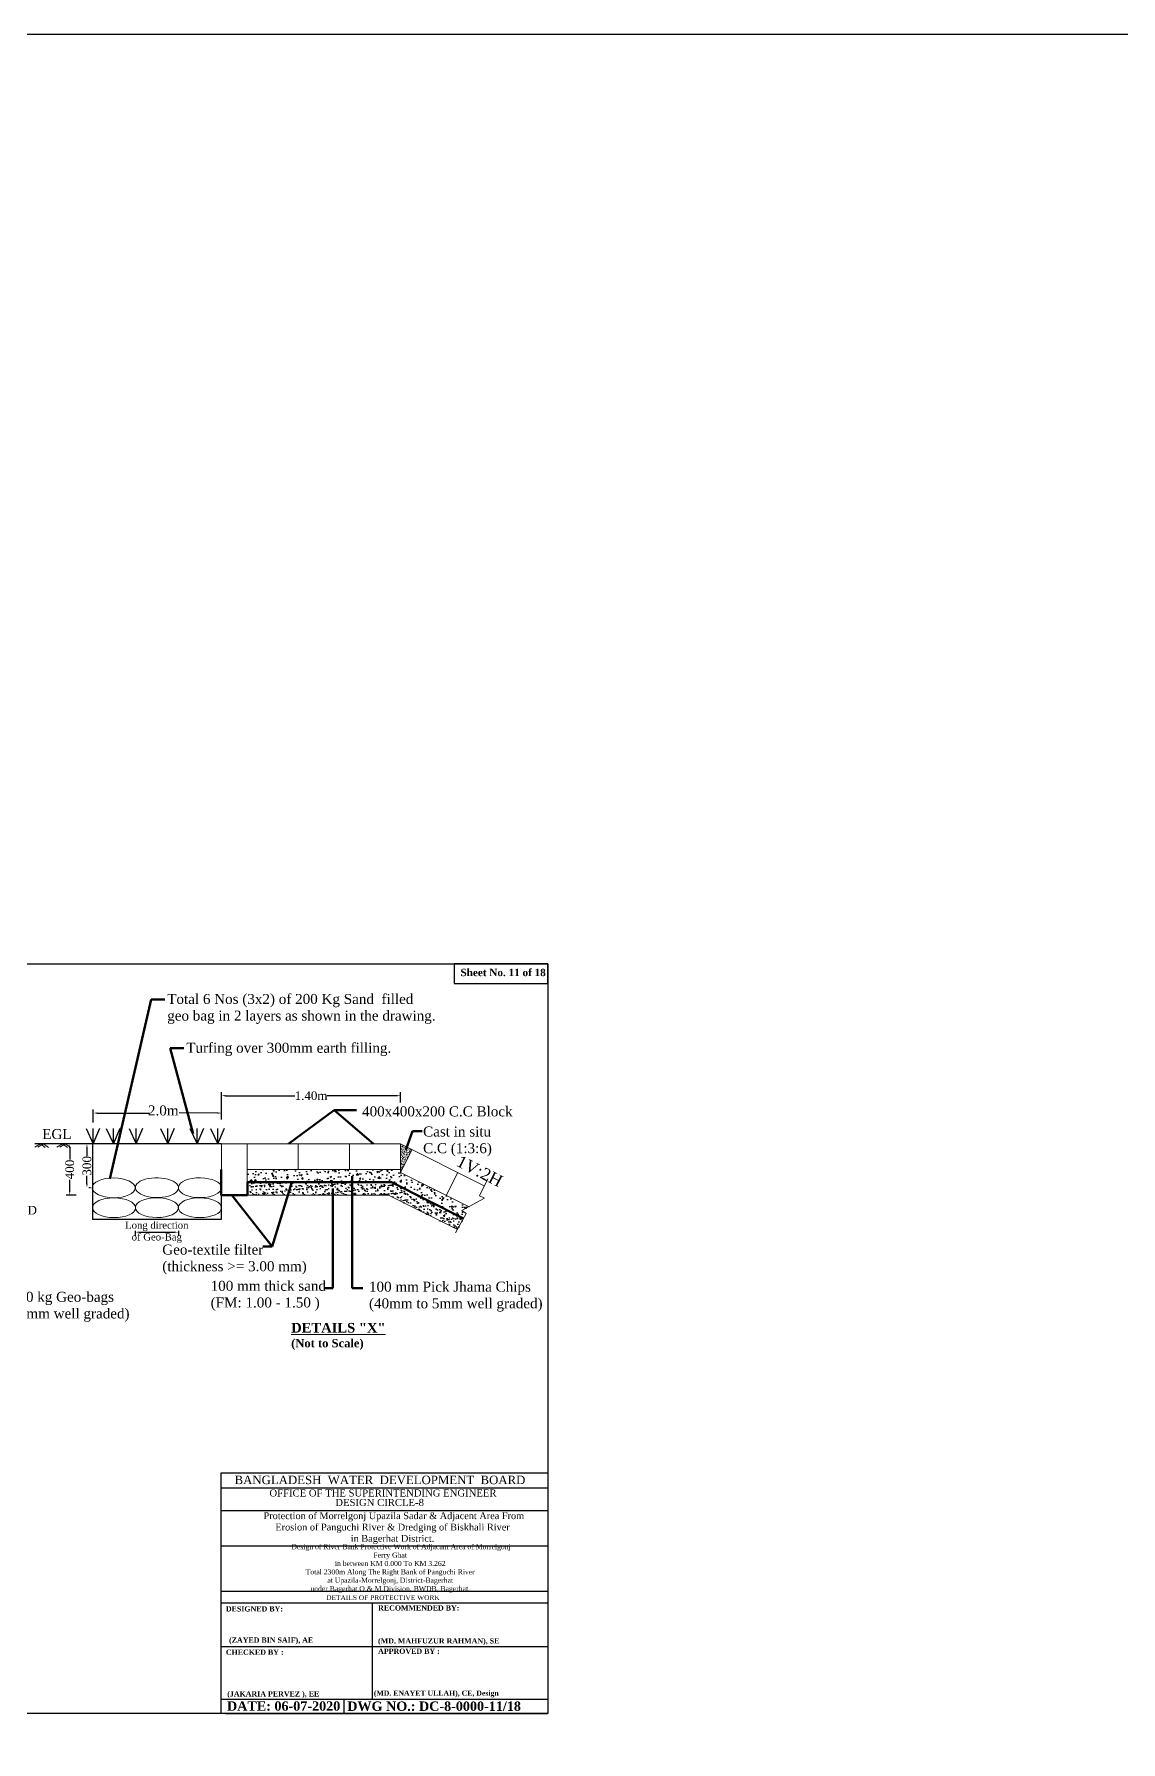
# Model space of a CAD drawing. Header units: metres. Extents: x -2434 to 11656, y -15288 to 8109.
# Drawn here: x 2170.6 to 2282.8, y -14074.8 to -13898.6 of the extents above; entities that cross this region are included whole.
import ezdxf
from ezdxf.enums import TextEntityAlignment as Align

# ---------------------------------------------------------------- set-up
doc = ezdxf.new("R2010")
doc.units = ezdxf.units.M
doc.layers.add('Layer1', color=7, linetype='Continuous', lineweight=13)
doc.layers.add('LINE', color=7, linetype='Continuous')
doc.styles.add('Kazi_T_H', font='timesbd.ttf')
doc.styles.get("Standard").update_dxf_attribs({"font": 'times.ttf'})
doc.dimstyles.get("Standard").update_dxf_attribs({"dimtxt": 0.5, "dimasz": 0.4075, "dimexe": 0.364, "dimexo": 0.219, "dimgap": 0.09, "dimtad": 0, "dimdec": 0, "dimlfac": 1000, "dimzin": 0, "dimdsep": 46, "dimtxsty": 'Standard', "dimcen": 0.09, "dimadec": 0, "dimazin": 0, "dimtfac": 1, "dimtdec": 0, "dimtofl": 0, "dimtmove": 0, "dimatfit": 3, "dimfxl": 1, "dimtolj": 1, "dimtzin": 0, "dimarcsym": 0})

# ---------------------------------------------------------------- blocks, each defined once
blk = doc.blocks.new('*D1552')
at = {"layer": 'Defpoints', "color": 0, "lineweight": -3, "ltscale": 0.5}
for p in [(2208.48, -14008.15), (2208.48, -14009.07), (2190, -14010.16)]:
    blk.add_point(p, dxfattribs=at)
at = {"layer": 'LINE', "color": 0, "lineweight": -2, "ltscale": 0.5}
for p, q in [((2190, -14009.94), (2190, -14007.79)), ((2190.41, -14008.15), (2197.57, -14008.15)), ((2208.07, -14008.15), (2200.91, -14008.15)), ((2208.48, -14008.85), (2208.48, -14007.79))]:
    blk.add_line(p, q, dxfattribs=at)
at = {"layer": 'LINE', "color": 0, "lineweight": -3, "ltscale": 0.5}
for points in [[(2190.41, -14008.08), (2190.41, -14008.22), (2190, -14008.15)], [(2208.07, -14008.08), (2208.07, -14008.22), (2208.48, -14008.15)]]:
    blk.add_solid(points, dxfattribs=at)
at = {"layer": 'LINE', "color": 0, "lineweight": 13, "ltscale": 0.5, "insert": (2199.24, -14008.15), "char_height": 0.5, "attachment_point": 5}
blk.add_mtext('\\A1;{\\H1.775x;1.40m}', dxfattribs=at)
blk = doc.blocks.new('*D1553')
at = {"layer": 'Defpoints', "color": 0, "lineweight": -3, "ltscale": 0.5}
for p in [(2174.32, -14013.13), (2175.2, -14013.13), (2175.2, -14018.41)]:
    blk.add_point(p, dxfattribs=at)
at = {"layer": 'LINE', "color": 0, "lineweight": -2, "ltscale": 0.5}
for p, q in [((2174.99, -14013.13), (2173.95, -14013.13)), ((2174.32, -14013.54), (2174.32, -14014.72)), ((2174.32, -14018), (2174.32, -14016.82)), ((2174.99, -14018.41), (2173.95, -14018.41))]:
    blk.add_line(p, q, dxfattribs=at)
at = {"layer": 'LINE', "color": 0, "lineweight": -3, "ltscale": 0.5}
for points in [[(2174.25, -14013.54), (2174.39, -14013.54), (2174.32, -14013.13)], [(2174.25, -14018), (2174.39, -14018), (2174.32, -14018.41)]]:
    blk.add_solid(points, dxfattribs=at)
at = {"layer": 'LINE', "color": 0, "lineweight": 13, "ltscale": 0.5, "insert": (2174.32, -14015.77), "char_height": 0.9, "attachment_point": 5, "rotation": 90}
blk.add_mtext('\\A1;400', dxfattribs=at)
blk = doc.blocks.new('*D1554')
at = {"layer": 'Defpoints', "color": 0, "lineweight": -3, "ltscale": 0.5}
for p in [(2181.09, -14018.47), (2185.54, -14018.5), (2185.54, -14022.24)]:
    blk.add_point(p, dxfattribs=at)
at = {"layer": 'LINE', "color": 0, "lineweight": -2, "ltscale": 0.5}
for p, q in [((2181.09, -14022.09), (2181.09, -14022.6)), ((2181.49, -14022.24), (2185.13, -14022.24)), ((2185.54, -14022.09), (2185.54, -14022.6))]:
    blk.add_line(p, q, dxfattribs=at)
at = {"layer": 'LINE', "color": 0, "lineweight": -3, "ltscale": 0.5}
for points in [[(2181.49, -14022.17), (2181.49, -14022.3), (2181.09, -14022.24)], [(2185.13, -14022.17), (2185.13, -14022.3), (2185.54, -14022.24)]]:
    blk.add_solid(points, dxfattribs=at)
at = {"layer": 'LINE', "color": 0, "lineweight": 13, "ltscale": 0.5, "insert": (2183.31, -14022.24), "char_height": 0.5, "attachment_point": 5}
blk.add_mtext('\\A1;{\\H1.464x;Long direction\\Pof Geo-Bag}', dxfattribs=at)
blk = doc.blocks.new('*D1551')
at = {"layer": 'Defpoints', "color": 0, "lineweight": -3, "ltscale": 0.5}
for p in [(2176.1, -14013.13), (2176.99, -14013.13), (2176.07, -14017.64)]:
    blk.add_point(p, dxfattribs=at)
at = {"layer": 'LINE', "color": 0, "lineweight": -2, "ltscale": 0.5}
for p, q in [((2176.77, -14013.13), (2175.74, -14013.13)), ((2176.1, -14013.54), (2176.1, -14014.35)), ((2176.1, -14017.24), (2176.1, -14016.42)), ((2176.29, -14017.64), (2176.47, -14017.64))]:
    blk.add_line(p, q, dxfattribs=at)
at = {"layer": 'LINE', "color": 0, "lineweight": -3, "ltscale": 0.5}
for points in [[(2176.03, -14013.54), (2176.17, -14013.54), (2176.1, -14013.13)], [(2176.03, -14017.24), (2176.17, -14017.24), (2176.1, -14017.64)]]:
    blk.add_solid(points, dxfattribs=at)
at = {"layer": 'LINE', "color": 0, "lineweight": 13, "ltscale": 0.5, "insert": (2176.1, -14015.39), "char_height": 0.9, "attachment_point": 5, "rotation": 90}
blk.add_mtext('\\A1;300', dxfattribs=at)

msp = doc.modelspace()

# ---------------------------------------------------------------- hatches: boundary and pattern name
at = {"linetype": 'ByBlock', "lineweight": 5, "ltscale": 0.5}
h = msp.add_hatch(dxfattribs=at)
h.set_pattern_fill('AR-CONC', color=256, scale=0.00132, style=0)
h.set_pattern_definition([(50, (2204.13598, -13956.48082), (0.24048376, -0.0210396), [0.025146, -0.276606]), (355, (2204.13598, -13956.48082), (-0.0465205, 0.2521948), [0.0201168, -0.2212848]), (100.451, (2204.15602, -13956.48257), (0.1939641, 0.231154), [0.0213708, -0.2350788]), (46.1842, (2204.13598, -13956.41376), (0.3578243, -0.0554959), [0.037719, -0.414909]), (96.6356, (2204.1658, -13956.4184), (0.3133736, 0.3266017), [0.0320562, -0.3526182]), (351.184, (2204.136, -13956.41376), (0.313374, 0.3266012), [0.0301752, -0.3319272]), (21, (2204.1695, -13956.43052), (0.20013164, -0.1349905), [0.025146, -0.276606]), (326, (2204.1695, -13956.43052), (0.0815787, 0.2431281), [0.0201168, -0.2212848]), (71.4514, (2204.18619, -13956.44177), (0.2817098, 0.1081382), [0.0213708, -0.2350788]), (37.5, (2204.13598, -13956.48082), (0.00407696, 0.11161265), [0, -0.21860256, 0, -0.2246376, 0, -0.222123]), (7.5, (2204.13598, -13956.48082), (0.08820195, 0.13223836), [0, -0.12807696, 0, -0.21357336, 0, -0.0846582]), (327.5, (2204.06121, -13956.48082), (0.17897959, -0.00756194), [0, -0.08382, 0, -0.2615184, 0, -0.3470148]), (317.5, (2204.02769, -13956.48082), (0.1955305, 0.03356297), [0, -0.108966, 0, -0.17367504, 0, -0.2464308])])
h.paths.add_polyline_path([(2209.660059, -14013.718434), (2208.479415, -14013.128112), (2208.479415, -14015.768112), (2208.479415, -14016.079722)])
at = {"linetype": 'Continuous', "lineweight": -3, "ltscale": 0.5}
h = msp.add_hatch(dxfattribs=at)
h.set_pattern_fill('AR-CONC', color=0, scale=0.0083, style=0)
h.set_pattern_definition([(50, (1974.9325, -14023.6984), (1.512133, -0.1322944), [0.158115, -1.739265]), (355, (1974.9325, -14023.6984), (-0.292515, 1.58577), [0.126492, -1.391412]), (100.451, (1975.0585, -14023.7094), (1.219623, 1.4534685), [0.134377, -1.478147]), (46.1842, (1974.9325, -14023.2768), (2.249956, -0.348951), [0.237173, -2.608897]), (96.6356, (1975.12, -14023.3059), (1.970455, 2.053632), [0.201566, -2.21722]), (351.184, (1974.9325, -14023.2768), (1.970458, 2.053628), [0.189738, -2.087118]), (21, (1975.1433, -14023.3822), (1.2584035, -0.848804), [0.158115, -1.739265]), (326, (1975.1433, -14023.3822), (0.512957, 1.52876), [0.126492, -1.391412]), (71.4514, (1975.2482, -14023.4529), (1.771357, 0.67996), [0.134377, -1.478147]), (37.5, (1974.9325, -14023.6984), (0.0256354, 0.7018068), [0, -1.3745464, 0, -1.412494, 0, -1.3966825]), (7.5, (1974.9325, -14023.6984), (0.5546032, 0.8314988), [0, -0.8053324, 0, -1.3429234, 0, -0.5323205]), (327.5, (1974.46234, -14023.6984), (1.125402, -0.0475486), [0, -0.52705, 0, -1.644396, 0, -2.181987]), (317.5, (1974.2515, -14023.6984), (1.2294722, 0.21104), [0, -0.685165, 0, -1.0920476, 0, -1.549527])])
h.paths.add_polyline_path([(2208.479415, -14016.079722), (2208.479415, -14015.768112), (2192.639415, -14015.768112), (2192.639415, -14017.088112), (2207.544586, -14017.088112), (2214.983182, -14020.807411), (2215.261536, -14020.304333), (2214.811008, -14020.013079), (2215.545683, -14019.612856)])
h = msp.add_hatch(dxfattribs=at)
h.set_pattern_fill('AR-SAND', color=0, scale=0.0132, style=0)
h.set_pattern_definition([(37.5, (1974.93247, -14023.6984), (-0.0211204, 0.6460255), [0, -0.5096256, 0, -0.569976, 0, -0.54483]), (7.5, (1974.9325, -14023.6984), (0.5933707, 0.946209), [0, -0.2749296, 0, -0.4593336, 0, -0.176022]), (327.5, (1974.5201, -14023.6984), (1.0441099, 0.0018971), [0, -0.16764, 0, -0.603504, 0, -0.787908]), (317.5, (1974.5201, -14023.6984), (1.0078945, 0.2942667), [0, -0.08382, 0, -0.3956304, 0, -0.452628])])
h.paths.add_polyline_path([(2207.544586, -14017.088112), (2192.660409, -14017.088112), (2192.660409, -14018.408112), (2207.232976, -14018.408112), (2214.343567, -14021.963408), (2214.983182, -14020.807411)])

# ---------------------------------------------------------------- linework, layer by layer
at = {"color": 0, "lineweight": -3, "ltscale": 0.5}
for p, q in [((2176.751129, -14010.912845), (2176.751129, -14009.576454)), ((2177.158629, -14009.940454), (2182.546267, -14009.940454)), ((2189.591915, -14009.940454), (2185.60802, -14009.915805)), ((2189.999415, -14010.598631), (2189.999415, -14009.576454)), ((2176.661884, -14013.128112), (2176.661884, -14020.917903)), ((2189.966856, -14018.427897), (2189.966856, -14020.917903)), ((2189.966856, -14020.917903), (2176.661884, -14020.917903))]:
    msp.add_line(p, q, dxfattribs=at)
at = {"color": 0, "linetype": 'Continuous', "lineweight": -3, "ltscale": 0.5}
for p, q in [((2176.004217, -14011.528524), (2176.751129, -14013.128112)), ((2176.751129, -14013.128112), (2177.438849, -14011.515571)), ((2176.751129, -14013.128112), (2176.751129, -14011.533011)), ((2178.087718, -14011.528524), (2178.83463, -14013.128112)), ((2178.83463, -14013.128112), (2179.52235, -14011.515571)), ((2178.83463, -14013.128112), (2178.83463, -14011.533011)), ((2180.450641, -14011.528524), (2181.197553, -14013.128112)), ((2181.197553, -14013.128112), (2181.885273, -14011.515571)), ((2181.197553, -14013.128112), (2181.197553, -14011.533011)), ((2183.696213, -14011.528524), (2184.443125, -14013.128112)), ((2184.443125, -14013.128112), (2185.130844, -14011.515571)), ((2184.443125, -14013.128112), (2184.443125, -14011.533011)), ((2186.715239, -14011.528524), (2187.462151, -14013.128112)), ((2187.462151, -14013.128112), (2188.14987, -14011.515571)), ((2187.462151, -14013.128112), (2187.462151, -14011.533011)), ((2188.8616, -14011.528524), (2189.608512, -14013.128112)), ((2189.608512, -14013.128112), (2190.296232, -14011.515571)), ((2189.608512, -14013.128112), (2189.608512, -14011.533011)), ((2189.999415, -14013.128112), (2170.707489, -14013.128112))]:
    msp.add_line(p, q, dxfattribs=at)
at = {"linetype": 'ByBlock', "lineweight": 13, "ltscale": 0.5}
for p, q in [((2208.479415, -14013.128112), (2189.999415, -14013.128112)), ((2217.127, -14017.451905), (2208.479415, -14013.128112)), ((2208.479415, -14015.768112), (2192.639415, -14015.768112)), ((2215.545683, -14019.612856), (2208.479415, -14016.079722)), ((2207.232976, -14018.408112), (2192.660409, -14018.408112)), ((2214.343567, -14021.963408), (2207.232976, -14018.408112))]:
    msp.add_line(p, q, dxfattribs=at)
at = {"linetype": 'ByBlock', "lineweight": 18, "ltscale": 0.5}
for p, q in [((2189.999415, -14013.128112), (2189.999415, -14018.408112)), ((2192.639415, -14013.128112), (2192.639415, -14018.408112)), ((2197.919415, -14013.128112), (2197.919415, -14015.768112)), ((2203.199415, -14013.128112), (2203.199415, -14015.768112)), ((2208.479415, -14013.128112), (2208.479415, -14015.768112)), ((2208.479415, -14016.079722), (2209.660059, -14013.718434)), ((2208.479415, -14015.768112), (2208.479415, -14016.079722)), ((2213.20199, -14018.44101), (2214.382634, -14016.079722))]:
    msp.add_line(p, q, dxfattribs=at)
at = {"linetype": 'ByBlock', "lineweight": 60, "ltscale": 0.5}
for p, q in [((2189.966856, -14015.773565), (2189.966856, -14018.427897)), ((2189.966856, -14018.427897), (2192.660409, -14018.427897)), ((2207.544586, -14017.088112), (2192.660409, -14017.088112)), ((2192.660409, -14018.427897), (2192.660409, -14017.088112)), ((2214.983182, -14020.807411), (2207.544586, -14017.088112))]:
    msp.add_line(p, q, dxfattribs=at)
at = {"linetype": 'ByBlock', "lineweight": 30, "ltscale": 0.5}
for p in [(2223.68276, -14049.800958), (2190.398635, -14071.905823)]:
    msp.add_line(p, (2223.68276, -14071.905823), dxfattribs=at)
at = {"color": 0, "lineweight": -3, "ltscale": 0.5}
msp.add_lwpolyline([(-254.448511, -13898.58967), (3621.057254, -13898.58967), (3621.057254, -14191.821671), (-254.448511, -14191.821671)], close=True, dxfattribs=at)
at = {"color": 7, "lineweight": 30, "ltscale": 0.18}
msp.add_lwpolyline([(2223.68276, -13994.544078), (2214.027936, -13994.544078), (2214.027936, -13996.569443), (2223.68276, -13996.569443)], close=True, dxfattribs=at)
at = {"linetype": 'ByBlock', "lineweight": 18, "ltscale": 0.5}
for points in [[(2170.703092, -14013.448581), (2171.297259, -14013.128112), (2171.798576, -14013.513483)], [(2171.020841, -14013.448581), (2171.615008, -14013.128112), (2172.116325, -14013.513483)], [(2172.984701, -14013.448581), (2173.578868, -14013.128112), (2174.080185, -14013.513483)], [(2173.302449, -14013.448581), (2173.896616, -14013.128112), (2174.397934, -14013.513483)], [(2214.148264, -14022.316386), (2215.261536, -14020.304333), (2214.811008, -14020.013079), (2217.14366, -14018.742339), (2216.613503, -14018.47759), (2217.488271, -14016.730286)]]:
    msp.add_lwpolyline(points, dxfattribs=at)
at = {"color": 0, "lineweight": -3, "ltscale": 0.5}
for points in [[(2177.158629, -14009.872538), (2177.158629, -14010.008371), (2176.751129, -14009.940454)], [(2189.591915, -14009.872538), (2189.591915, -14010.008371), (2189.999415, -14009.940454)]]:
    msp.add_solid(points, dxfattribs=at)
at = {"layer": 'Layer1', "color": 7, "lineweight": 30}
msp.add_lwpolyline([(2200.040618, -14071.905823), (2112.583679, -14071.905823), (2112.583679, -13994.544078), (2223.68276, -13994.544078), (2223.68276, -14055.429013), (2223.68276, -14069.383593), (2223.68276, -14071.905823)], close=True, dxfattribs=at)
at = {"layer": 'LINE', "color": 0, "linetype": 'ByBlock', "lineweight": 30, "ltscale": 0.5}
for p, q in [((2223.68276, -14047.122551), (2189.930481, -14047.122551)), ((2189.930481, -14047.122551), (2189.930481, -14071.905823)), ((2223.68276, -14048.643927), (2189.930481, -14048.643927)), ((2223.68276, -14051.0056), (2189.930481, -14051.0056)), ((2223.68276, -14054.625378), (2189.930481, -14054.625378)), ((2223.68276, -14059.313599), (2189.930481, -14059.313599)), ((2223.68276, -14060.538464), (2189.930481, -14060.538464)), ((2205.585765, -14070.450405), (2205.585765, -14060.538464)), ((2189.930481, -14065.004929), (2223.68276, -14065.004929)), ((2189.930481, -14070.450405), (2223.68276, -14070.450405)), ((2202.649709, -14071.905823), (2202.649709, -14070.450405))]:
    msp.add_line(p, q, dxfattribs=at)
at = {"layer": 'LINE', "color": 7, "lineweight": 9, "ltscale": 0.5}
for centre in [(2178.857712, -14017.65868), (2178.885408, -14019.715001), (2183.319482, -14019.704839), (2187.755919, -14019.708784)]:
    msp.add_ellipse(centre, major_axis=(-2.224494, 0.014562), ratio=0.4596705317, dxfattribs=at)
for centre, start_param, end_param in [((2183.319482, -14017.64385), -0.0611163992, 6.222068908), ((2187.755919, -14017.647795), 0.0869224359, 6.2208742974)]:
    msp.add_ellipse(centre, major_axis=(-2.224494, 0.014562), ratio=0.4596705317, start_param=start_param, end_param=end_param, dxfattribs=at)

# ---------------------------------------------------------------- texts
at = {"color": 7, "lineweight": 30, "ltscale": 0.18, "insert": (2214.664942, -13995.048248), "char_height": 0.76320555, "width": 27.41409531, "attachment_point": 1}
msp.add_mtext('{\\fTimes New Roman|b1|i0|c0|p18;Sheet No. 11 of 18}', dxfattribs=at)
at = {"layer": 'LINE', "color": 7, "lineweight": 13, "ltscale": 0.5}
msp.add_text('1V:2H ', height=1.225125, rotation=332.99359933, dxfattribs=at).set_placement((2214.128628, -14015.333201))
at = {"layer": 'LINE', "color": 0, "linetype": 'ByBlock', "lineweight": 30, "ltscale": 0.5}
for s, height, p in [('BANGLADESH  WATER  DEVELOPMENT  BOARD', 0.87471451, (2206.353754, -14048.240772)), ('OFFICE OF THE SUPERINTENDING ENGINEER', 0.72956831, (2206.661271, -14049.516581)), ('DESIGN CIRCLE-8', 0.72956831, (2206.316453, -14050.494371)), ('DETAILS OF PROTECTIVE WORK', 0.5, (2206.660776, -14060.204574))]:
    msp.add_text(s, height=height, dxfattribs=at).set_placement(p, align=Align.CENTER)
at = {"layer": 'LINE', "color": 0, "linetype": 'ByBlock', "lineweight": 30, "ltscale": 0.5, "style": 'Kazi_T_H'}
for s, height, p in [('DESIGNED BY:', 0.53597578, (2190.442857, -14061.384591)), ('RECOMMENDED BY:', 0.53597578, (2206.160861, -14061.28883)), ('(ZAYED BIN SAIF), AE', 0.53597578, (2190.77038, -14064.600856)), ('(MD. MAHFUZUR RAHMAN), SE', 0.53597578, (2206.156057, -14064.685887)), ('CHECKED BY :', 0.53597578, (2190.442857, -14065.851056)), ('APPROVED BY :', 0.53597578, (2206.160861, -14065.755295)), ('(JAKARIA PERVEZ ), EE', 0.53597578, (2190.584363, -14070.158198)), ('DATE: 06-07-2020', 0.9647564, (2190.558236, -14071.621549)), ('DWG NO.: DC-8-0000-11/18', 0.9647564, (2202.974256, -14071.638174))]:
    msp.add_text(s, height=height, dxfattribs=at).set_placement(p)
at = {"layer": 'LINE', "lineweight": 50, "ltscale": 0.5, "style": 'Kazi_T_H'}
msp.add_text('(MD. ENAYET ULLAH), CE, Design ', height=0.52504534, dxfattribs=at).set_placement((2205.716044, -14070.07176))
at = {"layer": 'LINE', "color": 7, "lineweight": 13, "ltscale": 0.5, "attachment_point": 1}
for s, insert, char_height, width in [('Total 6 Nos (3x2) of 200 Kg Sand  filled \\Pgeo bag in 2 layers as shown in the drawing.', (2184.389372, -13997.648498), 1.03193343, 39.65808448), ('Turfing over 300mm earth filling.', (2186.349744, -14002.688937), 1.03193343, 39.65808448), ('\\A1;2.0m', (2182.39554, -14009.15563), 1.0319334, 39.65808448), ('400x400x200 C.C Block', (2204.503631, -14009.2539), 1.03193343, 39.65808448), ('EGL', (2171.481914, -14011.590734), 1.0319334, 39.65808448), ('Cast in situ\\PC.C (1:3:6)', (2210.80731, -14011.331336), 1.03193343, 39.65808448), (' Geo-textile filter\\P (thickness >= 3.00 mm)', (2183.486928, -14023.515971), 1.03193343, 39.65808448), ('100 mm thick sand \\P(FM: 1.00 - 1.50 )', (2188.872527, -14027.255441), 1.03193343, 39.65808448), ('100 mm Pick Jhama Chips \\P(40mm to 5mm well graded)', (2205.219413, -14027.344005), 1.03193343, 39.65808448), ('2-Layers (3 Nos. in each layer) 200 kg Geo-bags\\Pfilled with pick jhama (40mm to 5mm well graded)\\Pto be Placed.', (2148.464671, -14028.391099), 1.03193343, 39.65808448), ('{\\fTimes New Roman|b1|i0|c0|p18;\\H1.432x;\\LDETAILS "X"\\P\\H0.8606x;\\l(Not to Scale)}', (2197.18213, -14031.600642), 0.69625326, 10.94491599)]:
    msp.add_mtext(s, dxfattribs=dict(at, insert=insert, char_height=char_height, width=width))
at = {"layer": 'LINE', "color": 0, "linetype": 'ByBlock', "lineweight": -3, "ltscale": 0.5, "insert": (2161.987183, -14019.520796), "char_height": 0.88111239, "attachment_point": 1}
msp.add_mtext('EL 0.00 m PWD', dxfattribs=at)
at = {"layer": 'LINE', "color": 0, "linetype": 'ByBlock', "lineweight": -3, "ltscale": 0.5}
for s, insert, char_height, width, attachment_point in [('{\\fTimes New Roman|b1|i0|c0|p18; }Protection of Morrelgonj Upazila Sadar & Adjacent Area From \\PErosion of Panguchi River & Dredging of Biskhali River\\Pin Bagerhat District.', (2207.651273, -14051.151215), 0.70173527, 30.66594224, 2), ('\\pt50.06;         {\\H0.7869X;Design of River Bank Protective Work of Adjacant Area of Morrelgonj Ferry Ghat \\P\\ptz;in between KM 0.000 To KM 3.262 \\PTotal 2300m Along The Right Bank of Panguchi River\\Pat Upazila-Morrelgonj, District-Bagerhat  \\Punder Bagerhat O & M Division, BWDB, Bagerhat.}', (2207.410991, -14056.947756), 0.658704699, 25.97528879, 5)]:
    msp.add_mtext(s, dxfattribs=dict(at, insert=insert, char_height=char_height, width=width, attachment_point=attachment_point))

# ---------------------------------------------------------------- dimensions: what is measured, and where the dimension line sits
at = {"layer": 'LINE', "color": 7, "lineweight": 13, "ltscale": 0.5}
dim = msp.add_linear_dim(base=(2208.479415, -14008.152747), p1=(2189.999415, -14010.159454), p2=(2208.479415, -14009.072317), text='{\\H1.775x;1.40m}', dimstyle='Standard', override={"dimfxl": 0.12}, dxfattribs=at)
dim.commit()
dim.dimension.update_dxf_attribs({"geometry": '*D1552', "text_midpoint": (2199.239415, -14008.152747)})
for base, p1, p2, text, picture, middle in [((2174.317514, -14013.128112), (2175.204253, -14018.408112), (2175.204253, -14013.128112), '400', '*D1553', (2174.317514, -14015.768112)), ((2176.101351, -14013.128112), (2176.067393, -14017.644118), (2176.98809, -14013.128112), '300', '*D1551', (2176.101351, -14015.386115))]:
    dim = msp.add_linear_dim(base=base, p1=p1, p2=p2, angle=90, text=text, dimstyle='Standard', override={"dimtxt": 0.9, "dimfxl": 0.12}, dxfattribs=at)
    dim.commit()
    dim.dimension.update_dxf_attribs({"geometry": picture, "text_midpoint": middle})
dim = msp.add_linear_dim(base=(2185.535542, -14022.237057), p1=(2181.086554, -14018.470208), p2=(2185.535542, -14018.499332), text='{\\H1.464x;Long direction\\Pof Geo-Bag}', dimstyle='Standard', override={"dimfxl": 0.15, "dimfxlon": 1}, dxfattribs=at)
dim.commit()
dim.dimension.update_dxf_attribs({"geometry": '*D1554', "text_midpoint": (2183.311048, -14022.237057), "dimtype": 160})

# ---------------------------------------------------------------- leaders
for points in [[(2178.457824, -14016.725968), (2182.745353, -13998.219585), (2184.149262, -13998.219585)], [(2187.06202, -14012.072937), (2184.705725, -14003.260024), (2186.109634, -14003.260024)], [(2196.912772, -14013.128112), (2201.60921, -14009.648918), (2203.946043, -14009.648918)], [(2205.685533, -14013.128112), (2201.60921, -14009.648918)], [(2203.468586, -14016.455715), (2203.468586, -14028.022623), (2204.58788, -14028.022623)], [(2191.065873, -14018.427897), (2195.225362, -14023.701772)], [(2197.262023, -14017.088112), (2195.22715, -14023.722167), (2194.248479, -14023.722167)], [(2201.494093, -14017.73455), (2201.494093, -14028.024028), (2200.658845, -14028.024028)]]:
    msp.add_leader(points, dimstyle='Standard', override={"dimtxt": 0.9, "dimasz": 0.7, "dimclrd": 7, "dimclre": 7, "dimclrt": 7, "dimlwd": 65535, "dimlwe": 65535}, dxfattribs=at)
at = {"layer": 'LINE', "color": 0, "linetype": 'ByBlock', "lineweight": -3, "ltscale": 0.5}
msp.add_leader([(2209.019054, -14013.740603), (2209.714952, -14011.801471), (2210.723389, -14011.801471)], dimstyle='Standard', override={"dimtxt": 0.9, "dimasz": 0.7, "dimclrd": 7, "dimclre": 7, "dimclrt": 7, "dimlwd": 65535, "dimlwe": 65535}, dxfattribs=at)

doc.saveas('drawing.dxf')
